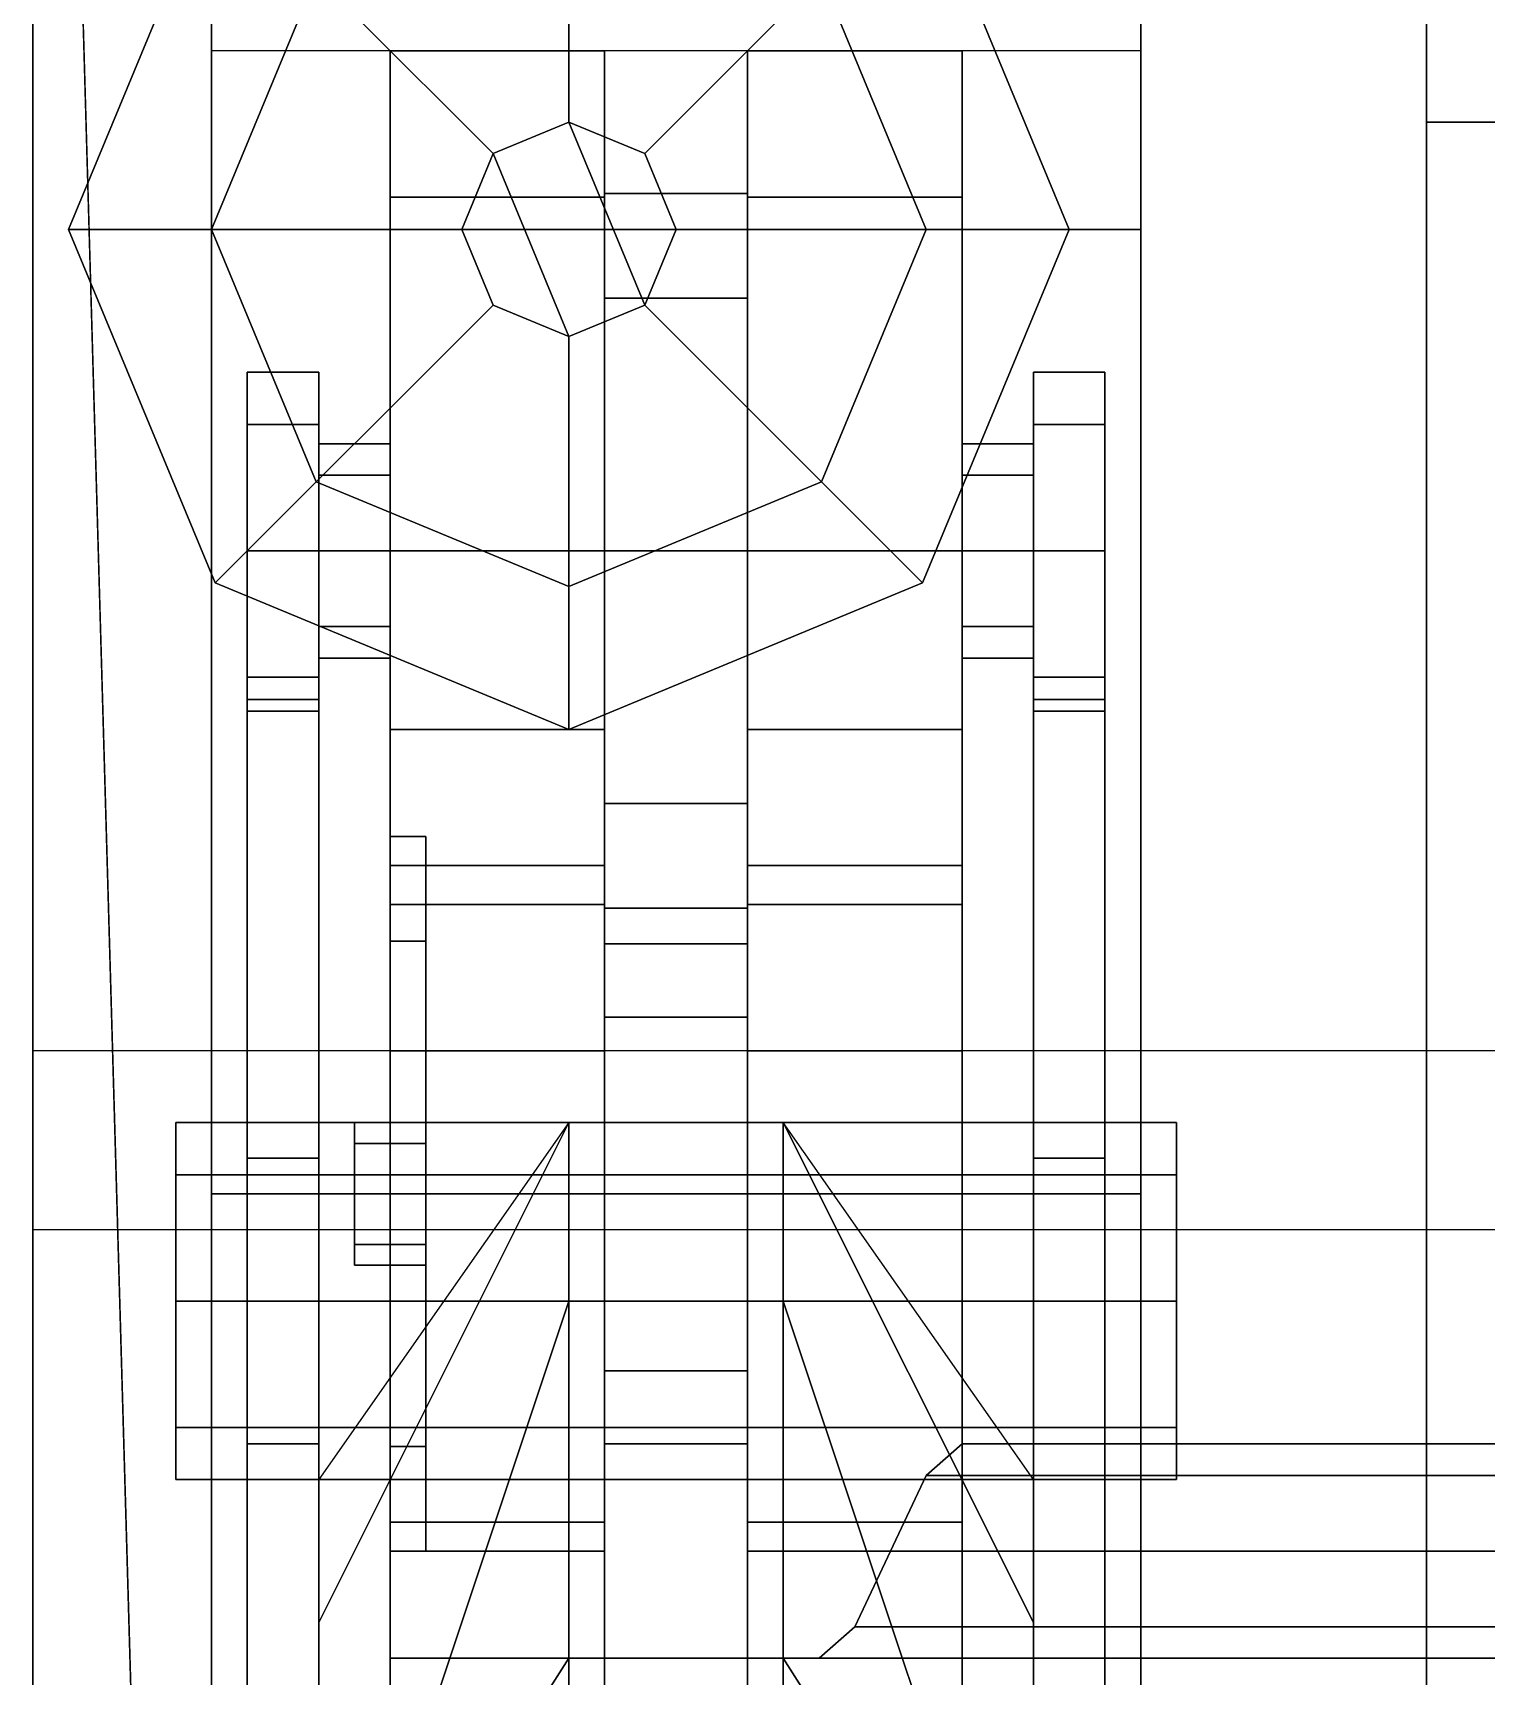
# Model space of a CAD drawing. Header units: millimetres. Extents: x -1.5 to 1.5, y -4.1 to 6.9.
# Drawn here: x -1.19 to -0.7833, y 1.025 to 1.485 of the extents above; entities that cross this region are included whole.
import ezdxf

# ---------------------------------------------------------------- set-up
doc = ezdxf.new("R2010")
doc.units = ezdxf.units.MM
for name, color, linetype in [('7tp_fenders', 6, 'Continuous'), ('7tp_hull', 7, 'Continuous'), ('c7p_fenders', 6, 'Continuous'), ('c7p_hull', 7, 'Continuous'), ('suspension', 5, 'Continuous'), ('tracks', 3, 'Continuous'), ('wheels', 2, 'Continuous')]:
    doc.layers.add(name, color=color, linetype=linetype)

msp = doc.modelspace()

# ---------------------------------------------------------------- linework, layer by layer
for points in [[(-0.8, 1.98, 0.47), (-0.8, -1.99, 0.68), (-0.8, -2.03, 0.9), (-0.8, 2.06, 0.93)], [(-0.8, 1.46, 0.4), (-0.8, -1.67, 0.4), (-0.8, -1.99, 0.68), (-0.8, 1.98, 0.47)], [(0.8, 1.98, 0.47), (0.8, 1.46, 0.4), (-0.8, 1.46, 0.4), (-0.8, 1.98, 0.47)], [(0.8, 1.46, 0.4), (0.8, -1.67, 0.4), (-0.8, -1.67, 0.4), (-0.8, 1.46, 0.4)]]:
    msp.add_3dface(points)
at = {"layer": '7tp_fenders'}
for points in [[(-1.19, 1.98, 0.96), (-1.19, -1.91, 1.2), (-1.16, 0.51, 1.05069), (-1.16, 0.93, 1.02478)], [(-1.19, -1.91, 1.2), (-1.19, 1.98, 0.96), (-1.19, 1.98, 0.93), (-1.19, -1.91, 1.17)], [(-1.19, 1.98, 0.96), (-1.16, 0.93, 1.02478), (-0.8, 0.93, 1.02478), (-0.8, 1.98, 0.96)], [(-0.77, 1.15, 1.22), (-0.77, 1.2, 1.22), (-1.19, 1.2, 1.00812), (-1.19, 1.15, 1.01121)]]:
    msp.add_3dface(points, dxfattribs=at)
at = {"layer": '7tp_hull'}
for points in [[(-0.8, 0.44, 1.05501), (-0.8, 2.06, 0.93), (-0.8, -2.03, 0.9), (-0.8, -0.52, 1.11424)], [(-0.73942, 1.36, 1.47), (-0.73, 1.74, 1.47), (-0.8, 2.06, 0.93), (-0.8, 0.59, 1.15)], [(-0.8, 0.59, 1.15), (-0.8, 2.06, 0.93), (-0.8, 2.06, 0.93), (-0.8, 0.44, 1.05501)], [(-0.73942, 1.36, 1.47), (-0.8, 0.59, 1.15), (-0.8, 0.59, 1.15), (-0.75728, 0.64, 1.47)]]:
    msp.add_3dface(points, dxfattribs=at)
at = {"layer": 'c7p_fenders'}
for points in [[(-1.19, 1.98, 0.92), (-1.19, 0.95, 0.97), (-0.8, 0.95, 0.97), (-0.8, 1.98, 0.92)], [(-1.19, 0.95, 0.97), (-1.19, 1.98, 0.92), (-1.19, 1.98, 0.89), (-1.19, 0.95, 0.94)]]:
    msp.add_3dface(points, dxfattribs=at)
at = {"layer": 'c7p_hull'}
for points in [[(-0.8, -2.03, 0.9), (-0.8, 0.95, 0.97), (-0.8, 2.06, 0.93)], [(-0.8, 0.95, 0.97), (-0.8, 0.95, 1.43), (-0.8, 1.59, 1.43), (-0.8, 1.59, 0.97)], [(-0.8, 0.95, 1.43), (-0.77, 0.95, 1.46), (-0.77, 1.59, 1.46), (-0.8, 1.59, 1.43)], [(-0.94, 1.08121, 2.11121), (-0.93, 1.09, 2.09), (-0.94, 1.08121, 2.06879), (-0.95, 1.06, 2.06)], [(-0.78, 1.08121, 2.11121), (-0.78, 1.09, 2.09), (-0.93, 1.09, 2.09), (-0.94, 1.08121, 2.11121)], [(-0.78, 1.09, 2.09), (-0.78, 1.08121, 2.06879), (-0.94, 1.08121, 2.06879), (-0.93, 1.09, 2.09)], [(-0.95, 1.06, 2.12), (-0.94, 1.08121, 2.11121), (-0.95, 1.06, 2.06), (-0.96, 1.03879, 2.06879)], [(-0.78, 1.06, 2.12), (-0.78, 1.08121, 2.11121), (-0.94, 1.08121, 2.11121), (-0.95, 1.06, 2.12)], [(-0.78, 1.08121, 2.06879), (-0.78, 1.06, 2.06), (-0.95, 1.06, 2.06), (-0.94, 1.08121, 2.06879)], [(-0.96, 1.03879, 2.11121), (-0.95, 1.06, 2.12), (-0.96, 1.03879, 2.06879), (-0.97, 1.03, 2.09)], [(-0.78, 1.03879, 2.11121), (-0.78, 1.06, 2.12), (-0.95, 1.06, 2.12), (-0.96, 1.03879, 2.11121)], [(-0.78, 1.06, 2.06), (-0.78, 1.03879, 2.06879), (-0.96, 1.03879, 2.06879), (-0.95, 1.06, 2.06)], [(-0.78, 1.03, 2.09), (-0.78, 1.03879, 2.11121), (-0.96, 1.03879, 2.11121), (-0.97, 1.03, 2.09)], [(-0.78, 1.03879, 2.06879), (-0.78, 1.03, 2.09), (-0.97, 1.03, 2.09), (-0.96, 1.03879, 2.06879)]]:
    msp.add_3dface(points, dxfattribs=at)
at = {"layer": 'suspension'}
for points in [[(-1.11, 1.37536, 0.21536), (-1.11, 1.39, 0.18), (-1.13, 1.39, 0.18), (-1.13, 1.37536, 0.21536)], [(-1.11, 1.39, 0.18), (-1.11, 1.37536, 0.14464), (-1.13, 1.37536, 0.14464), (-1.13, 1.39, 0.18)], [(-1.13, 1.34, 0.23), (-1.13, 1.37536, 0.21536), (-1.13, 1.39, 0.18), (-1.13, 1.30464, 0.21536)], [(-1.13, 1.30464, 0.21536), (-1.13, 1.39, 0.18), (-1.13, 1.37536, 0.14464), (-1.13, 1.29515, 0.19243)], [(-0.89, 1.37536, 0.21536), (-0.89, 1.39, 0.18), (-0.91, 1.39, 0.18), (-0.91, 1.37536, 0.21536)], [(-0.89, 1.39, 0.18), (-0.89, 1.37536, 0.14464), (-0.91, 1.37536, 0.14464), (-0.91, 1.39, 0.18)], [(-0.89, 1.34, 0.13), (-0.89, 1.37536, 0.14464), (-0.89, 1.39, 0.18), (-0.89, 1.29843, 0.15964)], [(-0.89, 1.29843, 0.15964), (-0.89, 1.39, 0.18), (-0.89, 1.37536, 0.21536), (-0.89, 1.29515, 0.19243)], [(-1.11, 1.34, 0.23), (-1.11, 1.37536, 0.21536), (-1.13, 1.37536, 0.21536), (-1.13, 1.34, 0.23)], [(-1.11, 1.37536, 0.14464), (-1.11, 1.34, 0.13), (-1.13, 1.34, 0.13), (-1.13, 1.37536, 0.14464)], [(-1.13, 1.29843, 0.15964), (-1.13, 1.37536, 0.14464), (-1.13, 1.34, 0.13), (-1.13, 1.30464, 0.14464)], [(-1.13, 1.29515, 0.19243), (-1.13, 1.37536, 0.14464), (-1.13, 1.37536, 0.14464), (-1.13, 1.29843, 0.15964)], [(-0.89, 1.34, 0.23), (-0.89, 1.37536, 0.21536), (-0.91, 1.37536, 0.21536), (-0.91, 1.34, 0.23)], [(-0.89, 1.37536, 0.14464), (-0.89, 1.34, 0.13), (-0.91, 1.34, 0.13), (-0.91, 1.37536, 0.14464)], [(-0.89, 1.29515, 0.19243), (-0.89, 1.37536, 0.21536), (-0.89, 1.34, 0.23), (-0.89, 1.30464, 0.21536)], [(-1.11, 1.30464, 0.21536), (-1.11, 1.34, 0.23), (-1.13, 1.34, 0.23), (-1.13, 1.30464, 0.21536)], [(-1.11, 1.34, 0.13), (-1.11, 1.30464, 0.14464), (-1.13, 1.30464, 0.14464), (-1.13, 1.34, 0.13)], [(-0.89, 1.30464, 0.21536), (-0.89, 1.34, 0.23), (-0.91, 1.34, 0.23), (-0.91, 1.30464, 0.21536)], [(-0.89, 1.34, 0.13), (-0.89, 1.30464, 0.14464), (-0.91, 1.30464, 0.14464), (-0.91, 1.34, 0.13)], [(-0.89, 1.30464, 0.14464), (-0.89, 1.34, 0.13), (-0.89, 1.29843, 0.15964), (-0.89, 1.30464, 0.14464)], [(-1.11, 1.29515, 0.19243), (-1.11, 1.30464, 0.21536), (-1.13, 1.30464, 0.21536), (-1.13, 1.29515, 0.19243)], [(-1.11, 1.30464, 0.14464), (-1.11, 1.29843, 0.15964), (-1.13, 1.29843, 0.15964), (-1.13, 1.30464, 0.14464)], [(-0.89, 1.29515, 0.19243), (-0.89, 1.30464, 0.21536), (-0.91, 1.30464, 0.21536), (-0.91, 1.29515, 0.19243)], [(-0.89, 1.30464, 0.14464), (-0.89, 1.29843, 0.15964), (-0.91, 1.29843, 0.15964), (-0.91, 1.30464, 0.14464)], [(-1.11, 1.29843, 0.15964), (-1.11, 1.17, 0.13), (-1.13, 1.17, 0.13), (-1.13, 1.29843, 0.15964)], [(-1.13, 1.18, 0.25), (-1.13, 1.29515, 0.19243), (-1.13, 1.29843, 0.15964), (-1.13, 1.18, 0.23)], [(-1.13, 1.18, 0.23), (-1.13, 1.29843, 0.15964), (-1.13, 1.29843, 0.15964), (-1.13, 1.16536, 0.19464)], [(-1.13, 1.16536, 0.19464), (-1.13, 1.29843, 0.15964), (-1.13, 1.17, 0.13), (-1.13, 1.13, 0.18)], [(-1.11, 1.18, 0.23), (-1.11, 1.29843, 0.15964), (-1.11, 1.29515, 0.19243), (-1.11, 1.18, 0.25)], [(-1.11, 1.16536, 0.19464), (-1.11, 1.29843, 0.15964), (-1.11, 1.29843, 0.15964), (-1.11, 1.18, 0.23)], [(-1.11, 1.13, 0.18), (-1.11, 1.17, 0.13), (-1.11, 1.29843, 0.15964), (-1.11, 1.16536, 0.19464)], [(-0.89, 1.29843, 0.15964), (-0.89, 1.17, 0.13), (-0.91, 1.17, 0.13), (-0.91, 1.29843, 0.15964)], [(-0.91, 1.18, 0.25), (-0.91, 1.29515, 0.19243), (-0.91, 1.29843, 0.15964), (-0.91, 1.18, 0.23)], [(-0.91, 1.18, 0.23), (-0.91, 1.29843, 0.15964), (-0.91, 1.29843, 0.15964), (-0.91, 1.16536, 0.19464)], [(-0.91, 1.16536, 0.19464), (-0.91, 1.29843, 0.15964), (-0.91, 1.17, 0.13), (-0.91, 1.13, 0.18)], [(-0.89, 1.18, 0.23), (-0.89, 1.29843, 0.15964), (-0.89, 1.29515, 0.19243), (-0.89, 1.18, 0.25)], [(-0.89, 1.16536, 0.19464), (-0.89, 1.29843, 0.15964), (-0.89, 1.29843, 0.15964), (-0.89, 1.18, 0.23)], [(-0.89, 1.13, 0.18), (-0.89, 1.17, 0.13), (-0.89, 1.29843, 0.15964), (-0.89, 1.16536, 0.19464)], [(-1.11, 1.18, 0.25), (-1.11, 1.29515, 0.19243), (-1.13, 1.29515, 0.19243), (-1.13, 1.18, 0.25)], [(-0.89, 1.18, 0.25), (-0.89, 1.29515, 0.19243), (-0.91, 1.29515, 0.19243), (-0.91, 1.18, 0.25)], [(-1.13, 1.16536, 0.26536), (-1.13, 1.18, 0.23), (-1.15, 1.18, 0.23), (-1.15, 1.16536, 0.26536)], [(-1.13, 1.18, 0.23), (-1.13, 1.16536, 0.19464), (-1.15, 1.16536, 0.19464), (-1.15, 1.18, 0.23)], [(-1.15, 1.16536, 0.19464), (-1.15, 1.08, 0.23), (-1.15, 1.09464, 0.26536), (-1.15, 1.18, 0.23)], [(-1.15, 1.18, 0.23), (-1.15, 1.09464, 0.26536), (-1.15, 1.13, 0.28), (-1.15, 1.16536, 0.26536)], [(-1.11, 1.16536, 0.26536), (-1.11, 1.18, 0.25), (-1.13, 1.18, 0.25), (-1.13, 1.16536, 0.26536)], [(-1.13, 1.16536, 0.26536), (-1.13, 1.18, 0.25), (-1.13, 1.18, 0.23)], [(-0.91, 1.16536, 0.26536), (-0.91, 1.18, 0.23), (-1.11, 1.18, 0.23), (-1.11, 1.16536, 0.26536)], [(-0.91, 1.18, 0.23), (-0.91, 1.16536, 0.19464), (-1.11, 1.16536, 0.19464), (-1.11, 1.18, 0.23)], [(-1.11, 1.18, 0.23), (-1.11, 1.18, 0.23), (-1.11, 1.18, 0.25), (-1.11, 1.16536, 0.26536)], [(-1.11, 1.08, 0.23), (-1.11, 1.04, 0.28), (-1.04, 1.18, 0.34), (-1.04, 1.18, 0.23)], [(-1.11, 1.04, 0.28), (-1.11, 0.92, 0.39), (-1.04, 1.13, 0.42), (-1.04, 1.18, 0.34)], [(-1.04, 1.18, 0.34), (-1.04, 1.13, 0.42), (-0.98, 1.13, 0.42), (-0.98, 1.18, 0.34)], [(-1.04, 1.18, 0.23), (-1.04, 1.18, 0.34), (-0.98, 1.18, 0.34), (-0.98, 1.18, 0.23)], [(-0.98, 1.18, 0.23), (-0.98, 1.18, 0.34), (-0.91, 1.04, 0.28), (-0.91, 1.08, 0.23)], [(-0.98, 1.18, 0.34), (-0.98, 1.13, 0.42), (-0.91, 0.92, 0.39), (-0.91, 1.04, 0.28)], [(-0.89, 1.16536, 0.26536), (-0.89, 1.18, 0.25), (-0.91, 1.18, 0.25), (-0.91, 1.16536, 0.26536)], [(-0.91, 1.16536, 0.26536), (-0.91, 1.18, 0.25), (-0.91, 1.18, 0.23)], [(-0.87, 1.16536, 0.26536), (-0.87, 1.18, 0.23), (-0.89, 1.18, 0.23), (-0.89, 1.16536, 0.26536)], [(-0.89, 1.18, 0.23), (-0.89, 1.18, 0.23), (-0.89, 1.18, 0.25), (-0.89, 1.16536, 0.26536)], [(-0.87, 1.18, 0.23), (-0.87, 1.16536, 0.19464), (-0.89, 1.16536, 0.19464), (-0.89, 1.18, 0.23)], [(-0.87, 1.09464, 0.19464), (-0.87, 1.18, 0.23), (-0.87, 1.16536, 0.26536), (-0.87, 1.08, 0.23)], [(-0.87, 1.13, 0.18), (-0.87, 1.16536, 0.19464), (-0.87, 1.18, 0.23), (-0.87, 1.09464, 0.19464)], [(-1.11, 1.17, 0.13), (-1.11, 1.09, 0.13), (-1.13, 1.09, 0.13), (-1.13, 1.17, 0.13)], [(-1.13, 1.17, 0.13), (-1.13, 1.09, 0.13), (-1.13, 1.13, 0.18)], [(-1.11, 1.13, 0.18), (-1.11, 1.13, 0.18), (-1.11, 1.09, 0.13), (-1.11, 1.17, 0.13)], [(-0.91, 1.13, 0.18), (-0.91, 1.13, 0.18), (-0.91, 1.17, 0.13), (-0.91, 1.09, 0.13)], [(-0.91, 1.09, 0.13), (-0.91, 1.17, 0.13), (-0.89, 1.17, 0.13), (-0.89, 1.09, 0.13)], [(-0.89, 1.09, 0.13), (-0.89, 1.17, 0.13), (-0.89, 1.13, 0.18)], [(-0.87, 1.13, 0.28), (-0.87, 1.16536, 0.26536), (-1.15, 1.16536, 0.26536), (-1.15, 1.13, 0.28)], [(-1.13, 1.16536, 0.19464), (-1.13, 1.13, 0.18), (-1.15, 1.13, 0.18), (-1.15, 1.16536, 0.19464)], [(-1.15, 1.13, 0.18), (-1.15, 1.09464, 0.19464), (-1.15, 1.08, 0.23), (-1.15, 1.16536, 0.19464)], [(-0.91, 1.16536, 0.19464), (-0.91, 1.13, 0.18), (-1.11, 1.13, 0.18), (-1.11, 1.16536, 0.19464)], [(-0.87, 1.16536, 0.19464), (-0.87, 1.13, 0.18), (-0.89, 1.13, 0.18), (-0.89, 1.16536, 0.19464)], [(-0.87, 1.08, 0.23), (-0.87, 1.16536, 0.26536), (-0.87, 1.13, 0.28), (-0.87, 1.09464, 0.26536)], [(-0.87, 1.09464, 0.26536), (-0.87, 1.13, 0.28), (-1.15, 1.13, 0.28), (-1.15, 1.09464, 0.26536)], [(-1.15, 1.09464, 0.19464), (-1.15, 1.13, 0.18), (-1.13, 1.13, 0.18), (-1.13, 1.09464, 0.19464)], [(-1.13, 1.13, 0.18), (-1.13, 1.09, 0.13), (-1.13, 0.96157, 0.15964), (-1.13, 1.09464, 0.19464)], [(-0.91, 1.13, 0.18), (-0.91, 1.09464, 0.19464), (-1.11, 1.09464, 0.19464), (-1.11, 1.13, 0.18)], [(-1.11, 1.09464, 0.19464), (-1.11, 0.96157, 0.15964), (-1.11, 1.09, 0.13), (-1.11, 1.13, 0.18)], [(-1.11, 0.92, 0.39), (-1.11, 0.92, 0.39), (-1.04, 1.03, 0.51), (-1.04, 1.13, 0.42)], [(-1.04, 1.13, 0.42), (-1.04, 1.03, 0.51), (-0.98, 1.03, 0.51), (-0.98, 1.13, 0.42)], [(-0.98, 1.13, 0.42), (-0.98, 1.03, 0.51), (-0.91, 0.92, 0.39)], [(-0.91, 1.13, 0.18), (-0.91, 1.09, 0.13), (-0.91, 0.96157, 0.15964), (-0.91, 1.09464, 0.19464)], [(-0.89, 1.09464, 0.19464), (-0.89, 1.13, 0.18), (-0.87, 1.13, 0.18), (-0.87, 1.09464, 0.19464)], [(-0.89, 1.09464, 0.19464), (-0.89, 0.96157, 0.15964), (-0.89, 1.09, 0.13), (-0.89, 1.13, 0.18)], [(-1.15, 1.09464, 0.26536), (-1.15, 1.08, 0.23), (-1.13, 1.08, 0.23), (-1.13, 1.09464, 0.26536)], [(-1.15, 1.08, 0.23), (-1.15, 1.09464, 0.19464), (-1.13, 1.09464, 0.19464), (-1.13, 1.08, 0.23)], [(-1.13, 1.08, 0.23), (-1.13, 1.08, 0.23), (-1.13, 1.08, 0.25), (-1.13, 1.09464, 0.26536)], [(-1.13, 1.09464, 0.26536), (-1.13, 1.08, 0.25), (-1.11, 1.08, 0.25), (-1.11, 1.09464, 0.26536)], [(-1.13, 1.09464, 0.19464), (-1.13, 0.96157, 0.15964), (-1.13, 0.96157, 0.15964), (-1.13, 1.08, 0.23)], [(-0.91, 1.08, 0.23), (-0.91, 1.09464, 0.26536), (-1.11, 1.09464, 0.26536), (-1.11, 1.08, 0.23)], [(-0.91, 1.09464, 0.19464), (-0.91, 1.08, 0.23), (-1.11, 1.08, 0.23), (-1.11, 1.09464, 0.19464)], [(-1.11, 1.09464, 0.26536), (-1.11, 1.08, 0.25), (-1.11, 1.08, 0.23)], [(-1.11, 1.08, 0.23), (-1.11, 0.96157, 0.15964), (-1.11, 0.96157, 0.15964), (-1.11, 1.09464, 0.19464)], [(-0.91, 1.08, 0.23), (-0.91, 1.08, 0.23), (-0.91, 1.08, 0.25), (-0.91, 1.09464, 0.26536)], [(-0.91, 1.09464, 0.26536), (-0.91, 1.08, 0.25), (-0.89, 1.08, 0.25), (-0.89, 1.09464, 0.26536)], [(-0.91, 1.09464, 0.19464), (-0.91, 0.96157, 0.15964), (-0.91, 0.96157, 0.15964), (-0.91, 1.08, 0.23)], [(-0.89, 1.09464, 0.26536), (-0.89, 1.08, 0.23), (-0.87, 1.08, 0.23), (-0.87, 1.09464, 0.26536)], [(-0.89, 1.09464, 0.26536), (-0.89, 1.08, 0.25), (-0.89, 1.08, 0.23)], [(-0.89, 1.08, 0.23), (-0.89, 1.09464, 0.19464), (-0.87, 1.09464, 0.19464), (-0.87, 1.08, 0.23)], [(-0.89, 1.08, 0.23), (-0.89, 0.96157, 0.15964), (-0.89, 0.96157, 0.15964), (-0.89, 1.09464, 0.19464)], [(-1.13, 0.96157, 0.15964), (-1.13, 1.09, 0.13), (-1.11, 1.09, 0.13), (-1.11, 0.96157, 0.15964)], [(-0.91, 0.96157, 0.15964), (-0.91, 1.09, 0.13), (-0.89, 1.09, 0.13), (-0.89, 0.96157, 0.15964)], [(-1.13, 1.08, 0.23), (-1.13, 0.96157, 0.15964), (-1.13, 0.96485, 0.19243), (-1.13, 1.08, 0.25)], [(-1.13, 1.08, 0.25), (-1.13, 0.96485, 0.19243), (-1.11, 0.96485, 0.19243), (-1.11, 1.08, 0.25)], [(-1.11, 1.08, 0.25), (-1.11, 0.96485, 0.19243), (-1.11, 0.96157, 0.15964), (-1.11, 1.08, 0.23)], [(-0.91, 1.08, 0.23), (-0.91, 0.96157, 0.15964), (-0.91, 0.96485, 0.19243), (-0.91, 1.08, 0.25)], [(-0.91, 1.08, 0.25), (-0.91, 0.96485, 0.19243), (-0.89, 0.96485, 0.19243), (-0.89, 1.08, 0.25)], [(-0.89, 1.08, 0.25), (-0.89, 0.96485, 0.19243), (-0.89, 0.96157, 0.15964), (-0.89, 1.08, 0.23)], [(-1.11, 0.92, 0.39), (-1.11, 0.92, 0.39), (-1.04, 0.87, 0.6), (-1.04, 1.03, 0.51)], [(-1.04, 1.03, 0.51), (-1.04, 0.87, 0.6), (-0.98, 0.87, 0.6), (-0.98, 1.03, 0.51)], [(-0.98, 1.03, 0.51), (-0.98, 0.87, 0.6), (-0.91, 0.92, 0.39)]]:
    msp.add_3dface(points, dxfattribs=at)
at = {"layer": 'tracks'}
for points in [[(-1.14, 2.04, 0.12), (-1.14, 1.48), (-1.14, 1.43, 0.04), (-1.14, 2.01, 0.15)], [(-0.88, 2.04, 0.12), (-0.88, 1.48), (-1.14, 1.48), (-1.14, 2.04, 0.12)], [(-0.88, 1.43, 0.04), (-0.88, 1.48), (-0.88, 2.04, 0.12), (-0.88, 2.01, 0.15)], [(-1.14, 2.01, 0.15), (-1.14, 1.43, 0.04), (-0.88, 1.43, 0.04), (-0.88, 2.01, 0.15)], [(-1.14, 1.16, 0.88), (-1.14, 2.01, 0.83), (-0.88, 2.01, 0.83), (-0.88, 1.16, 0.88)], [(-1.14, 1.16, 0.93), (-1.14, 2.01, 0.88), (-1.14, 2.01, 0.83), (-1.14, 1.16, 0.88)], [(-0.88, 1.16, 0.93), (-0.88, 2.01, 0.88), (-1.14, 2.01, 0.88), (-1.14, 1.16, 0.93)], [(-0.88, 2.01, 0.83), (-0.88, 2.01, 0.88), (-0.88, 1.16, 0.93), (-0.88, 1.16, 0.88)], [(-1.14, 1.48), (-1.14, -1.51), (-1.14, -1.49, 0.04), (-1.14, 1.43, 0.04)], [(-0.88, -1.49, 0.04), (-0.88, -1.51), (-0.88, 1.48), (-0.88, 1.43, 0.04)], [(-1.14, 1.43, 0.04), (-1.14, -1.49, 0.04), (-0.88, -1.49, 0.04), (-0.88, 1.43, 0.04)], [(-0.88, 0.34, 0.99), (-0.88, 1.16, 0.93), (-1.14, 1.16, 0.93), (-1.14, 0.34, 0.99)], [(-1.14, 0.34, 0.99), (-1.14, 1.16, 0.93), (-1.14, 1.16, 0.88), (-1.14, 0.34, 0.94)], [(-1.14, 0.34, 0.94), (-1.14, 1.16, 0.88), (-0.88, 1.16, 0.88), (-0.88, 0.34, 0.94)], [(-0.88, 1.16, 0.88), (-0.88, 1.16, 0.93), (-0.88, 0.34, 0.99), (-0.88, 0.34, 0.94)]]:
    msp.add_3dface(points, dxfattribs=at)
at = {"layer": 'wheels'}
for points in [[(-1.04, 1.57, 1.17), (-1.13899, 1.52899, 1.17), (-1.06121, 1.45121, 1.17), (-1.04, 1.46, 1.17)], [(-1.13899, 1.52899, 1.01), (-1.04, 1.57, 1.01), (-1.04, 1.46, 1.01), (-1.06121, 1.45121, 1.01)], [(-0.94101, 1.52899, 1.17), (-1.04, 1.57, 1.17), (-1.04, 1.46, 1.17), (-1.01879, 1.45121, 1.17)], [(-1.04, 1.57, 1.01), (-0.94101, 1.52899, 1.01), (-1.01879, 1.45121, 1.01), (-1.04, 1.46, 1.01)], [(-1.13899, 1.52899, 1.17), (-1.18, 1.43, 1.17), (-1.07, 1.43, 1.17), (-1.06121, 1.45121, 1.17)], [(-1.11071, 1.50071, 1.11), (-1.14, 1.43, 1.11), (-1.18, 1.43, 1.11), (-1.13899, 1.52899, 1.11)], [(-1.14, 1.43, 1.07), (-1.11071, 1.50071, 1.07), (-1.13899, 1.52899, 1.07), (-1.18, 1.43, 1.07)], [(-1.18, 1.43, 1.01), (-1.13899, 1.52899, 1.01), (-1.06121, 1.45121, 1.01), (-1.07, 1.43, 1.01)], [(-1.18, 1.43, 1.07), (-1.13899, 1.52899, 1.07), (-1.13899, 1.52899, 1.01), (-1.18, 1.43, 1.01)], [(-1.13899, 1.52899, 1.11), (-1.18, 1.43, 1.11), (-1.18, 1.43, 1.17), (-1.13899, 1.52899, 1.17)], [(-0.9, 1.43, 1.17), (-0.94101, 1.52899, 1.17), (-1.01879, 1.45121, 1.17), (-1.01, 1.43, 1.17)], [(-0.94101, 1.52899, 1.01), (-0.9, 1.43, 1.01), (-1.01, 1.43, 1.01), (-1.01879, 1.45121, 1.01)], [(-0.94, 1.43, 1.11), (-0.96929, 1.50071, 1.11), (-0.94101, 1.52899, 1.11), (-0.9, 1.43, 1.11)], [(-0.96929, 1.50071, 1.07), (-0.94, 1.43, 1.07), (-0.9, 1.43, 1.07), (-0.94101, 1.52899, 1.07)], [(-0.94101, 1.52899, 1.07), (-0.9, 1.43, 1.07), (-0.9, 1.43, 1.01), (-0.94101, 1.52899, 1.01)], [(-0.9, 1.43, 1.11), (-0.94101, 1.52899, 1.11), (-0.94101, 1.52899, 1.17), (-0.9, 1.43, 1.17)], [(-1.11071, 1.50071, 1.07), (-1.14, 1.43, 1.07), (-1.14, 1.43, 1.11), (-1.11071, 1.50071, 1.11)], [(-1.14, 1.43, 1.11), (-1.11071, 1.50071, 1.11), (-1.11071, 1.50071, 1.07), (-1.14, 1.43, 1.07)], [(-0.94, 1.43, 1.07), (-0.96929, 1.50071, 1.07), (-0.96929, 1.50071, 1.11), (-0.94, 1.43, 1.11)], [(-0.96929, 1.50071, 1.11), (-0.94, 1.43, 1.11), (-0.94, 1.43, 1.07), (-0.96929, 1.50071, 1.07)], [(-1.03, 1.43899, 0.27899), (-1.03, 1.48, 0.18), (-1.09, 1.48, 0.18), (-1.09, 1.43899, 0.27899)], [(-1.03, 1.48, 0.18), (-1.03, 1.43899, 0.08101), (-1.09, 1.43899, 0.08101), (-1.09, 1.48, 0.18)], [(-1.09, 1.43899, 0.27899), (-1.09, 1.48, 0.18), (-1.09, 1.37, 0.18), (-1.09, 1.36121, 0.20121)], [(-1.09, 1.48, 0.18), (-1.09, 1.43899, 0.08101), (-1.09, 1.36121, 0.15879), (-1.09, 1.37, 0.18)], [(-1.03, 1.41071, 0.25071), (-1.03, 1.44, 0.18), (-1.03, 1.48, 0.18), (-1.03, 1.43899, 0.27899)], [(-1.03, 1.44, 0.18), (-1.03, 1.41071, 0.10929), (-1.03, 1.43899, 0.08101), (-1.03, 1.48, 0.18)], [(-0.99, 1.44, 0.18), (-0.99, 1.41071, 0.25071), (-0.99, 1.43899, 0.27899), (-0.99, 1.48, 0.18)], [(-0.99, 1.48, 0.18), (-0.99, 1.43899, 0.27899), (-0.93, 1.43899, 0.27899), (-0.93, 1.48, 0.18)], [(-0.99, 1.41071, 0.10929), (-0.99, 1.44, 0.18), (-0.99, 1.48, 0.18), (-0.99, 1.43899, 0.08101)], [(-0.99, 1.43899, 0.08101), (-0.99, 1.48, 0.18), (-0.93, 1.48, 0.18), (-0.93, 1.43899, 0.08101)], [(-0.93, 1.48, 0.18), (-0.93, 1.43899, 0.27899), (-0.93, 1.36121, 0.20121), (-0.93, 1.37, 0.18)], [(-0.93, 1.43899, 0.08101), (-0.93, 1.48, 0.18), (-0.93, 1.37, 0.18), (-0.93, 1.36121, 0.15879)], [(-1.04, 1.46, 1.17), (-1.06121, 1.45121, 1.17), (-1.06121, 1.45121, 1.19), (-1.04, 1.46, 1.19)], [(-1.06121, 1.45121, 1.01), (-1.04, 1.46, 1.01), (-1.04, 1.46, 0.99), (-1.06121, 1.45121, 0.99)], [(-1.06121, 1.45121, 1.19), (-1.04, 1.4, 1.19), (-1.01879, 1.40879, 1.19), (-1.04, 1.46, 1.19)], [(-1.01879, 1.45121, 1.17), (-1.04, 1.46, 1.17), (-1.04, 1.46, 1.19), (-1.01879, 1.45121, 1.19)], [(-1.04, 1.46, 1.01), (-1.01879, 1.45121, 1.01), (-1.01879, 1.45121, 0.99), (-1.04, 1.46, 0.99)], [(-1.04, 1.46, 1.19), (-1.01879, 1.40879, 1.19), (-1.01, 1.43, 1.19), (-1.01879, 1.45121, 1.19)], [(-1.06121, 1.45121, 1.17), (-1.07, 1.43, 1.17), (-1.07, 1.43, 1.19), (-1.06121, 1.45121, 1.19)], [(-1.07, 1.43, 1.01), (-1.06121, 1.45121, 1.01), (-1.06121, 1.45121, 0.99), (-1.07, 1.43, 0.99)], [(-1.07, 1.43, 1.19), (-1.06121, 1.40879, 1.19), (-1.04, 1.4, 1.19), (-1.06121, 1.45121, 1.19)], [(-1.01, 1.43, 1.17), (-1.01879, 1.45121, 1.17), (-1.01879, 1.45121, 1.19), (-1.01, 1.43, 1.19)], [(-1.01879, 1.45121, 1.01), (-1.01, 1.43, 1.01), (-1.01, 1.43, 0.99), (-1.01879, 1.45121, 0.99)], [(-0.99, 1.41071, 0.25071), (-0.99, 1.44, 0.18), (-1.03, 1.44, 0.18), (-1.03, 1.41071, 0.25071)], [(-0.99, 1.44, 0.18), (-0.99, 1.41071, 0.10929), (-1.03, 1.41071, 0.10929), (-1.03, 1.44, 0.18)], [(-1.03, 1.41071, 0.10929), (-1.03, 1.44, 0.18), (-0.99, 1.44, 0.18), (-0.99, 1.41071, 0.10929)], [(-1.03, 1.44, 0.18), (-1.03, 1.41071, 0.25071), (-0.99, 1.41071, 0.25071), (-0.99, 1.44, 0.18)], [(-1.03, 1.34, 0.32), (-1.03, 1.43899, 0.27899), (-1.09, 1.43899, 0.27899), (-1.09, 1.34, 0.32)], [(-1.03, 1.43899, 0.08101), (-1.03, 1.34, 0.04), (-1.09, 1.34, 0.04), (-1.09, 1.43899, 0.08101)], [(-1.09, 1.34, 0.32), (-1.09, 1.43899, 0.27899), (-1.09, 1.36121, 0.20121), (-1.09, 1.34, 0.21)], [(-1.09, 1.43899, 0.08101), (-1.09, 1.34, 0.04), (-1.09, 1.34, 0.15), (-1.09, 1.36121, 0.15879)], [(-1.03, 1.34, 0.28), (-1.03, 1.41071, 0.25071), (-1.03, 1.43899, 0.27899), (-1.03, 1.34, 0.32)], [(-1.03, 1.41071, 0.10929), (-1.03, 1.34, 0.08), (-1.03, 1.34, 0.04), (-1.03, 1.43899, 0.08101)], [(-0.99, 1.41071, 0.25071), (-0.99, 1.34, 0.28), (-0.99, 1.34, 0.32), (-0.99, 1.43899, 0.27899)], [(-0.99, 1.34, 0.08), (-0.99, 1.41071, 0.10929), (-0.99, 1.43899, 0.08101), (-0.99, 1.34, 0.04)], [(-0.99, 1.34, 0.04), (-0.99, 1.43899, 0.08101), (-0.93, 1.43899, 0.08101), (-0.93, 1.34, 0.04)], [(-0.99, 1.43899, 0.27899), (-0.99, 1.34, 0.32), (-0.93, 1.34, 0.32), (-0.93, 1.43899, 0.27899)], [(-0.93, 1.43899, 0.27899), (-0.93, 1.34, 0.32), (-0.93, 1.34, 0.21), (-0.93, 1.36121, 0.20121)], [(-0.93, 1.34, 0.04), (-0.93, 1.43899, 0.08101), (-0.93, 1.36121, 0.15879), (-0.93, 1.34, 0.15)], [(-1.18, 1.43, 1.17), (-1.13899, 1.33101, 1.17), (-1.06121, 1.40879, 1.17), (-1.07, 1.43, 1.17)], [(-1.14, 1.43, 1.11), (-1.11071, 1.35929, 1.11), (-1.13899, 1.33101, 1.11), (-1.18, 1.43, 1.11)], [(-1.13899, 1.33101, 1.01), (-1.18, 1.43, 1.01), (-1.07, 1.43, 1.01), (-1.06121, 1.40879, 1.01)], [(-1.11071, 1.35929, 1.07), (-1.14, 1.43, 1.07), (-1.18, 1.43, 1.07), (-1.13899, 1.33101, 1.07)], [(-1.13899, 1.33101, 1.07), (-1.18, 1.43, 1.07), (-1.18, 1.43, 1.01), (-1.13899, 1.33101, 1.01)], [(-1.18, 1.43, 1.11), (-1.13899, 1.33101, 1.11), (-1.13899, 1.33101, 1.17), (-1.18, 1.43, 1.17)], [(-1.14, 1.43, 1.07), (-1.11071, 1.35929, 1.07), (-1.11071, 1.35929, 1.11), (-1.14, 1.43, 1.11)], [(-1.11071, 1.35929, 1.11), (-1.14, 1.43, 1.11), (-1.14, 1.43, 1.07), (-1.11071, 1.35929, 1.07)], [(-1.07, 1.43, 1.17), (-1.06121, 1.40879, 1.17), (-1.06121, 1.40879, 1.19), (-1.07, 1.43, 1.19)], [(-1.06121, 1.40879, 1.01), (-1.07, 1.43, 1.01), (-1.07, 1.43, 0.99), (-1.06121, 1.40879, 0.99)], [(-1.01879, 1.40879, 1.17), (-1.01, 1.43, 1.17), (-1.01, 1.43, 1.19), (-1.01879, 1.40879, 1.19)], [(-0.94101, 1.33101, 1.17), (-0.9, 1.43, 1.17), (-1.01, 1.43, 1.17), (-1.01879, 1.40879, 1.17)], [(-0.9, 1.43, 1.01), (-0.94101, 1.33101, 1.01), (-1.01879, 1.40879, 1.01), (-1.01, 1.43, 1.01)], [(-1.01, 1.43, 1.01), (-1.01879, 1.40879, 1.01), (-1.01879, 1.40879, 0.99), (-1.01, 1.43, 0.99)], [(-0.96929, 1.35929, 1.11), (-0.94, 1.43, 1.11), (-0.9, 1.43, 1.11), (-0.94101, 1.33101, 1.11)], [(-0.94, 1.43, 1.07), (-0.96929, 1.35929, 1.07), (-0.94101, 1.33101, 1.07), (-0.9, 1.43, 1.07)], [(-0.96929, 1.35929, 1.07), (-0.94, 1.43, 1.07), (-0.94, 1.43, 1.11), (-0.96929, 1.35929, 1.11)], [(-0.94, 1.43, 1.11), (-0.96929, 1.35929, 1.11), (-0.96929, 1.35929, 1.07), (-0.94, 1.43, 1.07)], [(-0.9, 1.43, 1.07), (-0.94101, 1.33101, 1.07), (-0.94101, 1.33101, 1.01), (-0.9, 1.43, 1.01)], [(-0.94101, 1.33101, 1.11), (-0.9, 1.43, 1.11), (-0.9, 1.43, 1.17), (-0.94101, 1.33101, 1.17)], [(-1.13899, 1.33101, 1.17), (-1.04, 1.29, 1.17), (-1.04, 1.4, 1.17), (-1.06121, 1.40879, 1.17)], [(-1.04, 1.29, 1.01), (-1.13899, 1.33101, 1.01), (-1.06121, 1.40879, 1.01), (-1.04, 1.4, 1.01)], [(-1.06121, 1.40879, 1.17), (-1.04, 1.4, 1.17), (-1.04, 1.4, 1.19), (-1.06121, 1.40879, 1.19)], [(-1.04, 1.4, 1.01), (-1.06121, 1.40879, 1.01), (-1.06121, 1.40879, 0.99), (-1.04, 1.4, 0.99)], [(-1.04, 1.4, 1.17), (-1.01879, 1.40879, 1.17), (-1.01879, 1.40879, 1.19), (-1.04, 1.4, 1.19)], [(-1.04, 1.29, 1.17), (-0.94101, 1.33101, 1.17), (-1.01879, 1.40879, 1.17), (-1.04, 1.4, 1.17)], [(-0.94101, 1.33101, 1.01), (-1.04, 1.29, 1.01), (-1.04, 1.4, 1.01), (-1.01879, 1.40879, 1.01)], [(-1.01879, 1.40879, 1.01), (-1.04, 1.4, 1.01), (-1.04, 1.4, 0.99), (-1.01879, 1.40879, 0.99)], [(-0.99, 1.34, 0.28), (-0.99, 1.41071, 0.25071), (-1.03, 1.41071, 0.25071), (-1.03, 1.34, 0.28)], [(-0.99, 1.41071, 0.10929), (-0.99, 1.34, 0.08), (-1.03, 1.34, 0.08), (-1.03, 1.41071, 0.10929)], [(-1.03, 1.41071, 0.25071), (-1.03, 1.34, 0.28), (-0.99, 1.34, 0.28), (-0.99, 1.41071, 0.25071)], [(-1.03, 1.34, 0.08), (-1.03, 1.41071, 0.10929), (-0.99, 1.41071, 0.10929), (-0.99, 1.34, 0.08)], [(-1.09, 1.36121, 0.20121), (-1.09, 1.37, 0.18), (-1.11, 1.37, 0.18), (-1.11, 1.36121, 0.20121)], [(-1.09, 1.37, 0.18), (-1.09, 1.36121, 0.15879), (-1.11, 1.36121, 0.15879), (-1.11, 1.37, 0.18)], [(-0.93, 1.36121, 0.15879), (-0.93, 1.37, 0.18), (-0.91, 1.37, 0.18), (-0.91, 1.36121, 0.15879)], [(-0.93, 1.37, 0.18), (-0.93, 1.36121, 0.20121), (-0.91, 1.36121, 0.20121), (-0.91, 1.37, 0.18)], [(-1.11071, 1.35929, 1.11), (-1.04, 1.33, 1.11), (-1.04, 1.29, 1.11), (-1.13899, 1.33101, 1.11)], [(-1.04, 1.33, 1.07), (-1.11071, 1.35929, 1.07), (-1.13899, 1.33101, 1.07), (-1.04, 1.29, 1.07)], [(-1.11071, 1.35929, 1.07), (-1.04, 1.33, 1.07), (-1.04, 1.33, 1.11), (-1.11071, 1.35929, 1.11)], [(-1.04, 1.33, 1.11), (-1.11071, 1.35929, 1.11), (-1.11071, 1.35929, 1.07), (-1.04, 1.33, 1.07)], [(-1.09, 1.34, 0.21), (-1.09, 1.36121, 0.20121), (-1.11, 1.36121, 0.20121), (-1.11, 1.34, 0.21)], [(-1.09, 1.36121, 0.15879), (-1.09, 1.34, 0.15), (-1.11, 1.34, 0.15), (-1.11, 1.36121, 0.15879)], [(-1.04, 1.33, 1.11), (-0.96929, 1.35929, 1.11), (-0.94101, 1.33101, 1.11), (-1.04, 1.29, 1.11)], [(-0.96929, 1.35929, 1.07), (-1.04, 1.33, 1.07), (-1.04, 1.29, 1.07), (-0.94101, 1.33101, 1.07)], [(-1.04, 1.33, 1.07), (-0.96929, 1.35929, 1.07), (-0.96929, 1.35929, 1.11), (-1.04, 1.33, 1.11)], [(-0.96929, 1.35929, 1.11), (-1.04, 1.33, 1.11), (-1.04, 1.33, 1.07), (-0.96929, 1.35929, 1.07)], [(-0.93, 1.34, 0.15), (-0.93, 1.36121, 0.15879), (-0.91, 1.36121, 0.15879), (-0.91, 1.34, 0.15)], [(-0.93, 1.36121, 0.20121), (-0.93, 1.34, 0.21), (-0.91, 1.34, 0.21), (-0.91, 1.36121, 0.20121)], [(-1.09, 1.31879, 0.20121), (-1.09, 1.34, 0.21), (-1.11, 1.34, 0.21), (-1.11, 1.31879, 0.20121)], [(-1.09, 1.34, 0.15), (-1.09, 1.31879, 0.15879), (-1.11, 1.31879, 0.15879), (-1.11, 1.34, 0.15)], [(-1.03, 1.24101, 0.27899), (-1.03, 1.34, 0.32), (-1.09, 1.34, 0.32), (-1.09, 1.24101, 0.27899)], [(-1.03, 1.34, 0.04), (-1.03, 1.24101, 0.08101), (-1.09, 1.24101, 0.08101), (-1.09, 1.34, 0.04)], [(-1.09, 1.34, 0.04), (-1.09, 1.24101, 0.08101), (-1.09, 1.31879, 0.15879), (-1.09, 1.34, 0.15)], [(-1.09, 1.24101, 0.27899), (-1.09, 1.34, 0.32), (-1.09, 1.34, 0.21), (-1.09, 1.31879, 0.20121)], [(-0.99, 1.26929, 0.25071), (-0.99, 1.34, 0.28), (-1.03, 1.34, 0.28), (-1.03, 1.26929, 0.25071)], [(-0.99, 1.34, 0.08), (-0.99, 1.26929, 0.10929), (-1.03, 1.26929, 0.10929), (-1.03, 1.34, 0.08)], [(-1.03, 1.34, 0.08), (-1.03, 1.26929, 0.10929), (-1.03, 1.24101, 0.08101), (-1.03, 1.34, 0.04)], [(-1.03, 1.26929, 0.25071), (-1.03, 1.34, 0.28), (-1.03, 1.34, 0.32), (-1.03, 1.24101, 0.27899)], [(-1.03, 1.34, 0.28), (-1.03, 1.26929, 0.25071), (-0.99, 1.26929, 0.25071), (-0.99, 1.34, 0.28)], [(-1.03, 1.26929, 0.10929), (-1.03, 1.34, 0.08), (-0.99, 1.34, 0.08), (-0.99, 1.26929, 0.10929)], [(-0.99, 1.34, 0.28), (-0.99, 1.26929, 0.25071), (-0.99, 1.24101, 0.27899), (-0.99, 1.34, 0.32)], [(-0.99, 1.26929, 0.10929), (-0.99, 1.34, 0.08), (-0.99, 1.34, 0.04), (-0.99, 1.24101, 0.08101)], [(-0.99, 1.24101, 0.08101), (-0.99, 1.34, 0.04), (-0.93, 1.34, 0.04), (-0.93, 1.24101, 0.08101)], [(-0.99, 1.34, 0.32), (-0.99, 1.24101, 0.27899), (-0.93, 1.24101, 0.27899), (-0.93, 1.34, 0.32)], [(-0.93, 1.34, 0.32), (-0.93, 1.24101, 0.27899), (-0.93, 1.31879, 0.20121), (-0.93, 1.34, 0.21)], [(-0.93, 1.24101, 0.08101), (-0.93, 1.34, 0.04), (-0.93, 1.34, 0.15), (-0.93, 1.31879, 0.15879)], [(-0.93, 1.31879, 0.15879), (-0.93, 1.34, 0.15), (-0.91, 1.34, 0.15), (-0.91, 1.31879, 0.15879)], [(-0.93, 1.34, 0.21), (-0.93, 1.31879, 0.20121), (-0.91, 1.31879, 0.20121), (-0.91, 1.34, 0.21)], [(-1.04, 1.29, 1.07), (-1.13899, 1.33101, 1.07), (-1.13899, 1.33101, 1.01), (-1.04, 1.29, 1.01)], [(-1.13899, 1.33101, 1.11), (-1.04, 1.29, 1.11), (-1.04, 1.29, 1.17), (-1.13899, 1.33101, 1.17)], [(-0.94101, 1.33101, 1.07), (-1.04, 1.29, 1.07), (-1.04, 1.29, 1.01), (-0.94101, 1.33101, 1.01)], [(-1.04, 1.29, 1.11), (-0.94101, 1.33101, 1.11), (-0.94101, 1.33101, 1.17), (-1.04, 1.29, 1.17)], [(-1.09, 1.31, 0.18), (-1.09, 1.31879, 0.20121), (-1.11, 1.31879, 0.20121), (-1.11, 1.31, 0.18)], [(-1.09, 1.31879, 0.15879), (-1.09, 1.31, 0.18), (-1.11, 1.31, 0.18), (-1.11, 1.31879, 0.15879)], [(-1.09, 1.24101, 0.08101), (-1.09, 1.2, 0.18), (-1.09, 1.31, 0.18), (-1.09, 1.31879, 0.15879)], [(-1.09, 1.2, 0.18), (-1.09, 1.24101, 0.27899), (-1.09, 1.31879, 0.20121), (-1.09, 1.31, 0.18)], [(-0.93, 1.24101, 0.27899), (-0.93, 1.2, 0.18), (-0.93, 1.31, 0.18), (-0.93, 1.31879, 0.20121)], [(-0.93, 1.2, 0.18), (-0.93, 1.24101, 0.08101), (-0.93, 1.31879, 0.15879), (-0.93, 1.31, 0.18)], [(-0.93, 1.31, 0.18), (-0.93, 1.31879, 0.15879), (-0.91, 1.31879, 0.15879), (-0.91, 1.31, 0.18)], [(-0.93, 1.31879, 0.20121), (-0.93, 1.31, 0.18), (-0.91, 1.31, 0.18), (-0.91, 1.31879, 0.20121)], [(-1.03, 1.25192, 0.84192), (-1.03, 1.29, 0.75), (-1.09, 1.29, 0.75), (-1.09, 1.25192, 0.84192)], [(-1.03, 1.29, 0.75), (-1.03, 1.25192, 0.65808), (-1.09, 1.25192, 0.65808), (-1.09, 1.29, 0.75)], [(-1.09, 1.25192, 0.84192), (-1.09, 1.29, 0.75), (-1.09, 1.26, 0.75), (-1.09, 1.23071, 0.82071)], [(-1.09, 1.29, 0.75), (-1.09, 1.25192, 0.65808), (-1.09, 1.23071, 0.67929), (-1.09, 1.26, 0.75)], [(-1.03, 1.2095, 0.7995), (-1.03, 1.23, 0.75), (-1.03, 1.29, 0.75), (-1.03, 1.25192, 0.84192)], [(-1.03, 1.23, 0.75), (-1.03, 1.2095, 0.7005), (-1.03, 1.25192, 0.65808), (-1.03, 1.29, 0.75)], [(-0.93, 1.25192, 0.84192), (-0.93, 1.29, 0.75), (-0.99, 1.29, 0.75), (-0.99, 1.25192, 0.84192)], [(-0.93, 1.29, 0.75), (-0.93, 1.25192, 0.65808), (-0.99, 1.25192, 0.65808), (-0.99, 1.29, 0.75)], [(-0.99, 1.25192, 0.84192), (-0.99, 1.29, 0.75), (-0.99, 1.23, 0.75), (-0.99, 1.2095, 0.7995)], [(-0.99, 1.29, 0.75), (-0.99, 1.25192, 0.65808), (-0.99, 1.2095, 0.7005), (-0.99, 1.23, 0.75)], [(-0.99, 1.24, 0.18), (-0.99, 1.26929, 0.25071), (-1.03, 1.26929, 0.25071), (-1.03, 1.24, 0.18)], [(-0.99, 1.26929, 0.10929), (-0.99, 1.24, 0.18), (-1.03, 1.24, 0.18), (-1.03, 1.26929, 0.10929)], [(-1.03, 1.26929, 0.10929), (-1.03, 1.24, 0.18), (-1.03, 1.2, 0.18), (-1.03, 1.24101, 0.08101)], [(-1.03, 1.24, 0.18), (-1.03, 1.26929, 0.25071), (-1.03, 1.24101, 0.27899), (-1.03, 1.2, 0.18)], [(-1.03, 1.24, 0.18), (-1.03, 1.26929, 0.10929), (-0.99, 1.26929, 0.10929), (-0.99, 1.24, 0.18)], [(-1.03, 1.26929, 0.25071), (-1.03, 1.24, 0.18), (-0.99, 1.24, 0.18), (-0.99, 1.26929, 0.25071)], [(-0.99, 1.26929, 0.25071), (-0.99, 1.24, 0.18), (-0.99, 1.2, 0.18), (-0.99, 1.24101, 0.27899)], [(-0.99, 1.24, 0.18), (-0.99, 1.26929, 0.10929), (-0.99, 1.24101, 0.08101), (-0.99, 1.2, 0.18)], [(-1.08, 1.26, 0.75), (-1.08, 1.23071, 0.82071), (-1.09, 1.23071, 0.82071), (-1.09, 1.26, 0.75)], [(-1.08, 1.23071, 0.67929), (-1.08, 1.26, 0.75), (-1.09, 1.26, 0.75), (-1.09, 1.23071, 0.67929)], [(-1.08, 1.23071, 0.82071), (-1.08, 1.26, 0.75), (-1.08, 1.18, 0.75), (-1.08, 1.17414, 0.76414)], [(-1.08, 1.26, 0.75), (-1.08, 1.23071, 0.67929), (-1.08, 1.17414, 0.73586), (-1.08, 1.18, 0.75)], [(-1.03, 1.16, 0.88), (-1.03, 1.25192, 0.84192), (-1.09, 1.25192, 0.84192), (-1.09, 1.16, 0.88)], [(-1.03, 1.25192, 0.65808), (-1.03, 1.16, 0.62), (-1.09, 1.16, 0.62), (-1.09, 1.25192, 0.65808)], [(-1.09, 1.16, 0.88), (-1.09, 1.25192, 0.84192), (-1.09, 1.23071, 0.82071), (-1.09, 1.16, 0.85)], [(-1.09, 1.25192, 0.65808), (-1.09, 1.16, 0.62), (-1.09, 1.16, 0.65), (-1.09, 1.23071, 0.67929)], [(-1.03, 1.16, 0.82), (-1.03, 1.2095, 0.7995), (-1.03, 1.25192, 0.84192), (-1.03, 1.16, 0.88)], [(-1.03, 1.2095, 0.7005), (-1.03, 1.16, 0.68), (-1.03, 1.16, 0.62), (-1.03, 1.25192, 0.65808)], [(-0.93, 1.16, 0.88), (-0.93, 1.25192, 0.84192), (-0.99, 1.25192, 0.84192), (-0.99, 1.16, 0.88)], [(-0.93, 1.25192, 0.65808), (-0.93, 1.16, 0.62), (-0.99, 1.16, 0.62), (-0.99, 1.25192, 0.65808)], [(-0.99, 1.16, 0.88), (-0.99, 1.25192, 0.84192), (-0.99, 1.2095, 0.7995), (-0.99, 1.16, 0.82)], [(-0.99, 1.25192, 0.65808), (-0.99, 1.16, 0.62), (-0.99, 1.16, 0.68), (-0.99, 1.2095, 0.7005)], [(-1.03, 1.2, 0.18), (-1.03, 1.24101, 0.27899), (-1.09, 1.24101, 0.27899), (-1.09, 1.2, 0.18)], [(-1.03, 1.24101, 0.08101), (-1.03, 1.2, 0.18), (-1.09, 1.2, 0.18), (-1.09, 1.24101, 0.08101)], [(-0.99, 1.24101, 0.27899), (-0.99, 1.2, 0.18), (-0.93, 1.2, 0.18), (-0.93, 1.24101, 0.27899)], [(-0.99, 1.2, 0.18), (-0.99, 1.24101, 0.08101), (-0.93, 1.24101, 0.08101), (-0.93, 1.2, 0.18)], [(-1.08, 1.23071, 0.82071), (-1.08, 1.16, 0.85), (-1.09, 1.16, 0.85), (-1.09, 1.23071, 0.82071)], [(-1.08, 1.16, 0.65), (-1.08, 1.23071, 0.67929), (-1.09, 1.23071, 0.67929), (-1.09, 1.16, 0.65)], [(-1.08, 1.16, 0.85), (-1.08, 1.23071, 0.82071), (-1.08, 1.17414, 0.76414), (-1.08, 1.16, 0.77)], [(-1.08, 1.23071, 0.67929), (-1.08, 1.16, 0.65), (-1.08, 1.16, 0.73), (-1.08, 1.17414, 0.73586)], [(-0.99, 1.2095, 0.7995), (-0.99, 1.23, 0.75), (-1.03, 1.23, 0.75), (-1.03, 1.2095, 0.7995)], [(-0.99, 1.23, 0.75), (-0.99, 1.2095, 0.7005), (-1.03, 1.2095, 0.7005), (-1.03, 1.23, 0.75)], [(-0.99, 1.16, 0.82), (-0.99, 1.2095, 0.7995), (-1.03, 1.2095, 0.7995), (-1.03, 1.16, 0.82)], [(-0.99, 1.2095, 0.7005), (-0.99, 1.16, 0.68), (-1.03, 1.16, 0.68), (-1.03, 1.2095, 0.7005)], [(-1.08, 1.17414, 0.76414), (-1.08, 1.18, 0.75), (-1.1, 1.18, 0.75), (-1.1, 1.17414, 0.76414)], [(-1.08, 1.18, 0.75), (-1.08, 1.17414, 0.73586), (-1.1, 1.17414, 0.73586), (-1.1, 1.18, 0.75)], [(-1.1, 1.17414, 0.73586), (-1.1, 1.14, 0.75), (-1.1, 1.14586, 0.76414), (-1.1, 1.18, 0.75)], [(-1.1, 1.18, 0.75), (-1.1, 1.14586, 0.76414), (-1.1, 1.16, 0.77), (-1.1, 1.17414, 0.76414)], [(-1.08, 1.16, 0.77), (-1.08, 1.17414, 0.76414), (-1.1, 1.17414, 0.76414), (-1.1, 1.16, 0.77)], [(-1.08, 1.17414, 0.73586), (-1.08, 1.16, 0.73), (-1.1, 1.16, 0.73), (-1.1, 1.17414, 0.73586)], [(-1.1, 1.16, 0.73), (-1.1, 1.14586, 0.73586), (-1.1, 1.14, 0.75), (-1.1, 1.17414, 0.73586)], [(-1.08, 1.14586, 0.76414), (-1.08, 1.16, 0.77), (-1.1, 1.16, 0.77), (-1.1, 1.14586, 0.76414)], [(-1.08, 1.16, 0.73), (-1.08, 1.14586, 0.73586), (-1.1, 1.14586, 0.73586), (-1.1, 1.16, 0.73)], [(-1.03, 1.06808, 0.84192), (-1.03, 1.16, 0.88), (-1.09, 1.16, 0.88), (-1.09, 1.06808, 0.84192)], [(-1.03, 1.16, 0.62), (-1.03, 1.06808, 0.65808), (-1.09, 1.06808, 0.65808), (-1.09, 1.16, 0.62)], [(-1.08, 1.16, 0.85), (-1.08, 1.08929, 0.82071), (-1.09, 1.08929, 0.82071), (-1.09, 1.16, 0.85)], [(-1.08, 1.08929, 0.67929), (-1.08, 1.16, 0.65), (-1.09, 1.16, 0.65), (-1.09, 1.08929, 0.67929)], [(-1.09, 1.16, 0.62), (-1.09, 1.06808, 0.65808), (-1.09, 1.08929, 0.67929), (-1.09, 1.16, 0.65)], [(-1.09, 1.06808, 0.84192), (-1.09, 1.16, 0.88), (-1.09, 1.16, 0.85), (-1.09, 1.08929, 0.82071)], [(-1.08, 1.16, 0.65), (-1.08, 1.08929, 0.67929), (-1.08, 1.14586, 0.73586), (-1.08, 1.16, 0.73)], [(-1.08, 1.08929, 0.82071), (-1.08, 1.16, 0.85), (-1.08, 1.16, 0.77), (-1.08, 1.14586, 0.76414)], [(-0.99, 1.1105, 0.7995), (-0.99, 1.16, 0.82), (-1.03, 1.16, 0.82), (-1.03, 1.1105, 0.7995)], [(-0.99, 1.16, 0.68), (-0.99, 1.1105, 0.7005), (-1.03, 1.1105, 0.7005), (-1.03, 1.16, 0.68)], [(-1.03, 1.16, 0.68), (-1.03, 1.1105, 0.7005), (-1.03, 1.06808, 0.65808), (-1.03, 1.16, 0.62)], [(-1.03, 1.1105, 0.7995), (-1.03, 1.16, 0.82), (-1.03, 1.16, 0.88), (-1.03, 1.06808, 0.84192)], [(-0.93, 1.06808, 0.84192), (-0.93, 1.16, 0.88), (-0.99, 1.16, 0.88), (-0.99, 1.06808, 0.84192)], [(-0.93, 1.16, 0.62), (-0.93, 1.06808, 0.65808), (-0.99, 1.06808, 0.65808), (-0.99, 1.16, 0.62)], [(-0.99, 1.16, 0.62), (-0.99, 1.06808, 0.65808), (-0.99, 1.1105, 0.7005), (-0.99, 1.16, 0.68)], [(-0.99, 1.06808, 0.84192), (-0.99, 1.16, 0.88), (-0.99, 1.16, 0.82), (-0.99, 1.1105, 0.7995)], [(-1.08, 1.14, 0.75), (-1.08, 1.14586, 0.76414), (-1.1, 1.14586, 0.76414), (-1.1, 1.14, 0.75)], [(-1.08, 1.14586, 0.73586), (-1.08, 1.14, 0.75), (-1.1, 1.14, 0.75), (-1.1, 1.14586, 0.73586)], [(-1.08, 1.08929, 0.67929), (-1.08, 1.06, 0.75), (-1.08, 1.14, 0.75), (-1.08, 1.14586, 0.73586)], [(-1.08, 1.06, 0.75), (-1.08, 1.08929, 0.82071), (-1.08, 1.14586, 0.76414), (-1.08, 1.14, 0.75)], [(-0.99, 1.09, 0.75), (-0.99, 1.1105, 0.7995), (-1.03, 1.1105, 0.7995), (-1.03, 1.09, 0.75)], [(-0.99, 1.1105, 0.7005), (-0.99, 1.09, 0.75), (-1.03, 1.09, 0.75), (-1.03, 1.1105, 0.7005)], [(-1.03, 1.1105, 0.7005), (-1.03, 1.09, 0.75), (-1.03, 1.03, 0.75), (-1.03, 1.06808, 0.65808)], [(-1.03, 1.09, 0.75), (-1.03, 1.1105, 0.7995), (-1.03, 1.06808, 0.84192), (-1.03, 1.03, 0.75)], [(-0.99, 1.06808, 0.65808), (-0.99, 1.03, 0.75), (-0.99, 1.09, 0.75), (-0.99, 1.1105, 0.7005)], [(-0.99, 1.03, 0.75), (-0.99, 1.06808, 0.84192), (-0.99, 1.1105, 0.7995), (-0.99, 1.09, 0.75)], [(-1.08, 1.08929, 0.82071), (-1.08, 1.06, 0.75), (-1.09, 1.06, 0.75), (-1.09, 1.08929, 0.82071)], [(-1.08, 1.06, 0.75), (-1.08, 1.08929, 0.67929), (-1.09, 1.08929, 0.67929), (-1.09, 1.06, 0.75)], [(-1.09, 1.06808, 0.65808), (-1.09, 1.03, 0.75), (-1.09, 1.06, 0.75), (-1.09, 1.08929, 0.67929)], [(-1.09, 1.03, 0.75), (-1.09, 1.06808, 0.84192), (-1.09, 1.08929, 0.82071), (-1.09, 1.06, 0.75)], [(-1.03, 1.03, 0.75), (-1.03, 1.06808, 0.84192), (-1.09, 1.06808, 0.84192), (-1.09, 1.03, 0.75)], [(-1.03, 1.06808, 0.65808), (-1.03, 1.03, 0.75), (-1.09, 1.03, 0.75), (-1.09, 1.06808, 0.65808)], [(-0.93, 1.03, 0.75), (-0.93, 1.06808, 0.84192), (-0.99, 1.06808, 0.84192), (-0.99, 1.03, 0.75)], [(-0.93, 1.06808, 0.65808), (-0.93, 1.03, 0.75), (-0.99, 1.03, 0.75), (-0.99, 1.06808, 0.65808)], [(-1.03, 1.01899, 0.27899), (-1.03, 1.06, 0.18), (-1.09, 1.06, 0.18), (-1.09, 1.01899, 0.27899)], [(-1.09, 1.01899, 0.27899), (-1.09, 1.06, 0.18), (-1.09, 0.95, 0.18), (-1.09, 0.94121, 0.20121)], [(-1.03, 1.06, 0.18), (-1.03, 1.01899, 0.08101), (-1.09, 1.01899, 0.08101), (-1.09, 1.06, 0.18)], [(-1.09, 1.06, 0.18), (-1.09, 1.01899, 0.08101), (-1.09, 0.94121, 0.15879), (-1.09, 0.95, 0.18)], [(-1.03, 0.99071, 0.25071), (-1.03, 1.02, 0.18), (-1.03, 1.06, 0.18), (-1.03, 1.01899, 0.27899)], [(-1.03, 1.02, 0.18), (-1.03, 0.99071, 0.10929), (-1.03, 1.01899, 0.08101), (-1.03, 1.06, 0.18)], [(-0.99, 1.02, 0.18), (-0.99, 0.99071, 0.25071), (-0.99, 1.01899, 0.27899), (-0.99, 1.06, 0.18)], [(-0.99, 1.06, 0.18), (-0.99, 1.01899, 0.27899), (-0.93, 1.01899, 0.27899), (-0.93, 1.06, 0.18)], [(-0.99, 0.99071, 0.10929), (-0.99, 1.02, 0.18), (-0.99, 1.06, 0.18), (-0.99, 1.01899, 0.08101)], [(-0.99, 1.01899, 0.08101), (-0.99, 1.06, 0.18), (-0.93, 1.06, 0.18), (-0.93, 1.01899, 0.08101)], [(-0.93, 1.06, 0.18), (-0.93, 1.01899, 0.27899), (-0.93, 0.94121, 0.20121), (-0.93, 0.95, 0.18)], [(-0.93, 1.01899, 0.08101), (-0.93, 1.06, 0.18), (-0.93, 0.95, 0.18), (-0.93, 0.94121, 0.15879)]]:
    msp.add_3dface(points, dxfattribs=at)

doc.saveas('drawing.dxf')
